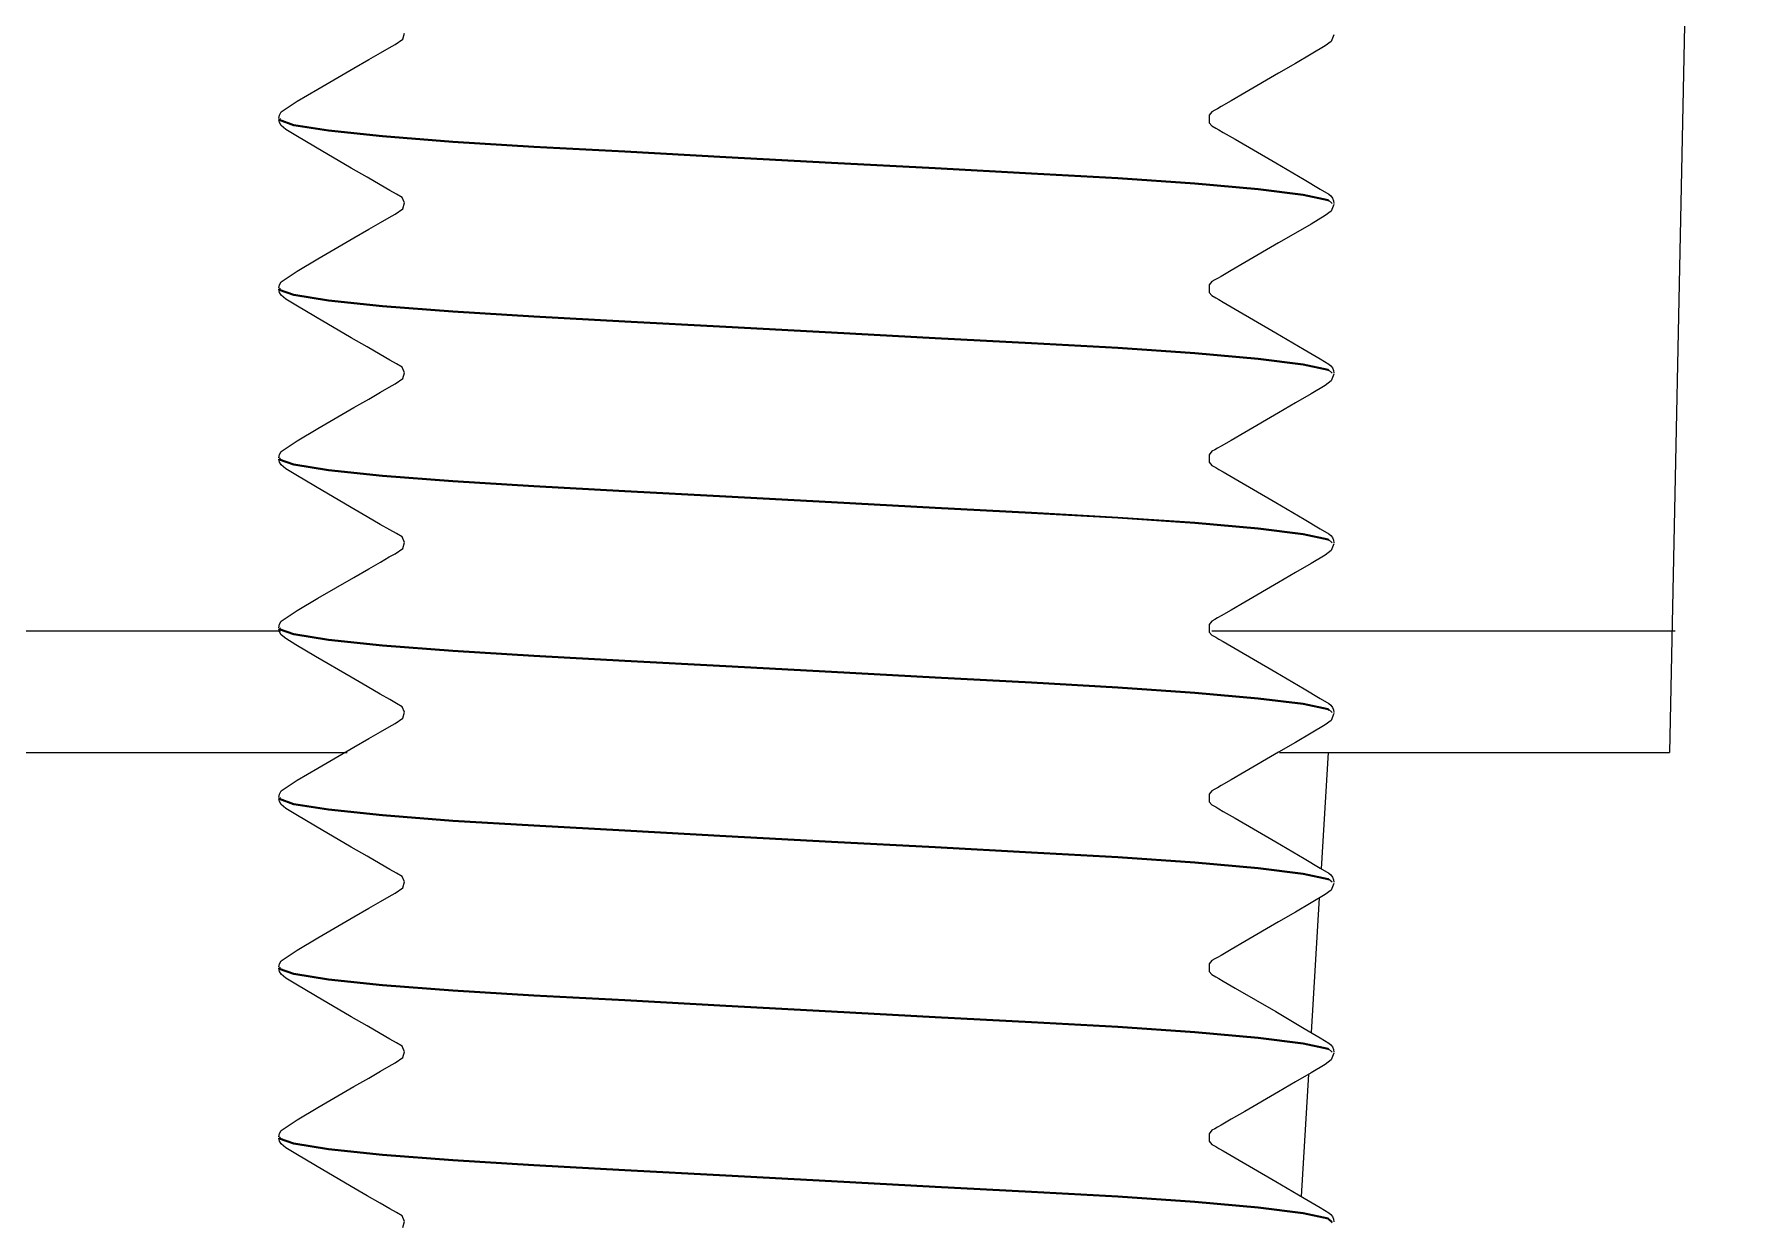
# Model space of a CAD drawing. Header units: millimetres. Extents: x -294625 to 2136527, y -251383 to 128331.
# Drawn here: x 1087853.32 to 1087860.35, y -78201.69 to -78196.79 of the extents above; entities that cross this region are included whole.
import ezdxf

# ---------------------------------------------------------------- set-up
doc = ezdxf.new("R2010")
doc.units = ezdxf.units.MM

# ---------------------------------------------------------------- blocks, each defined once
blk = doc.blocks.new('MB bom')
at = {"color": 8, "linetype": 'Continuous'}
for p, q in [((-199042.6508, 638680.0526), (-199045.6508, 638679.9903)), ((-199045.1508, 638680.0144), (-199045.1508, 638678.1037)), ((-199045.6508, 638678.5844), (-199045.6508, 638679.9903)), ((-199047.5749, 638678.6055), (-199047.5858, 638678.6072)), ((-199047.5644, 638678.6011), (-199047.5749, 638678.6055)), ((-199046.8903, 638678.6071), (-199046.918, 638678.5963)), ((-199046.8749, 638678.6055), (-199046.8858, 638678.6072)), ((-199046.8644, 638678.6011), (-199046.8749, 638678.6055)), ((-199046.1903, 638678.6071), (-199046.218, 638678.5963)), ((-199046.1749, 638678.6055), (-199046.1858, 638678.6072)), ((-199046.1644, 638678.6011), (-199046.1749, 638678.6055)), ((-199045.4903, 638678.6071), (-199045.518, 638678.5963)), ((-199045.4749, 638678.6055), (-199045.4858, 638678.6072)), ((-199045.4644, 638678.6011), (-199045.4749, 638678.6055)), ((-199044.7903, 638678.6071), (-199044.818, 638678.5963)), ((-199044.7749, 638678.6055), (-199044.7858, 638678.6072)), ((-199044.7644, 638678.6011), (-199044.7749, 638678.6055)), ((-199044.0903, 638678.6071), (-199044.118, 638678.5963)), ((-199044.0749, 638678.6055), (-199044.0858, 638678.6072)), ((-199044.0644, 638678.6011), (-199044.0749, 638678.6055)), ((-199043.3903, 638678.6071), (-199043.418, 638678.5963)), ((-199043.3749, 638678.6055), (-199043.3858, 638678.6072)), ((-199043.3644, 638678.6011), (-199043.3749, 638678.6055)), ((-199042.6903, 638678.6071), (-199042.718, 638678.5963)), ((-199047.5902, 638678.6002), (-199047.575, 638678.5839)), ((-199047.5858, 638678.5999), (-199047.5709, 638678.5839)), ((-199047.575, 638678.5839), (-199047.5531, 638678.4807)), ((-199047.5709, 638678.5839), (-199047.549, 638678.4807)), ((-199047.5554, 638678.5944), (-199047.5644, 638678.6011)), ((-199047.5486, 638678.5861), (-199047.5554, 638678.5944)), ((-199047.5275, 638678.5511), (-199047.5486, 638678.5861)), ((-199047.4881, 638678.4847), (-199047.5275, 638678.5511)), ((-199046.9365, 638678.5714), (-199046.9711, 638678.5136)), ((-199046.918, 638678.5963), (-199046.9365, 638678.5714)), ((-199046.8858, 638678.5999), (-199046.8709, 638678.5839)), ((-199046.8766, 638678.5857), (-199046.875, 638678.5839)), ((-199046.875, 638678.5839), (-199046.8531, 638678.4807)), ((-199046.8709, 638678.5839), (-199046.849, 638678.4807)), ((-199046.8554, 638678.5944), (-199046.8644, 638678.6011)), ((-199046.8486, 638678.5861), (-199046.8554, 638678.5944)), ((-199046.8275, 638678.5511), (-199046.8486, 638678.5861)), ((-199046.7881, 638678.4847), (-199046.8275, 638678.5511)), ((-199046.8058, 638678.5145), (-199046.2504, 638678.5481)), ((-199046.2365, 638678.5714), (-199046.2711, 638678.5136)), ((-199046.218, 638678.5963), (-199046.2365, 638678.5714)), ((-199046.1858, 638678.5999), (-199046.1709, 638678.5839)), ((-199046.1766, 638678.5857), (-199046.175, 638678.5839)), ((-199046.175, 638678.5839), (-199046.1531, 638678.4807)), ((-199046.1709, 638678.5839), (-199046.149, 638678.4807)), ((-199046.1554, 638678.5944), (-199046.1644, 638678.6011)), ((-199046.1486, 638678.5861), (-199046.1554, 638678.5944)), ((-199046.1275, 638678.5511), (-199046.1486, 638678.5861)), ((-199046.1301, 638678.5554), (-199045.6508, 638678.5844)), ((-199046.0881, 638678.4847), (-199046.1275, 638678.5511)), ((-199045.6508, 638678.3823), (-199045.6508, 638678.5844)), ((-199045.5365, 638678.5714), (-199045.5711, 638678.5136)), ((-199045.518, 638678.5963), (-199045.5365, 638678.5714)), ((-199045.4858, 638678.5999), (-199045.4709, 638678.5839)), ((-199045.4767, 638678.5857), (-199045.475, 638678.5839)), ((-199045.475, 638678.5839), (-199045.4531, 638678.4807)), ((-199045.4709, 638678.5839), (-199045.449, 638678.4807)), ((-199045.4554, 638678.5944), (-199045.4644, 638678.6011)), ((-199045.4486, 638678.5861), (-199045.4554, 638678.5944)), ((-199045.4275, 638678.5511), (-199045.4486, 638678.5861)), ((-199045.3881, 638678.4847), (-199045.4275, 638678.5511)), ((-199044.8365, 638678.5714), (-199044.8711, 638678.5136)), ((-199044.818, 638678.5963), (-199044.8365, 638678.5714)), ((-199044.7858, 638678.5999), (-199044.7709, 638678.5839)), ((-199044.7766, 638678.5857), (-199044.775, 638678.5839)), ((-199044.775, 638678.5839), (-199044.7531, 638678.4807)), ((-199044.7709, 638678.5839), (-199044.749, 638678.4807)), ((-199044.7554, 638678.5944), (-199044.7644, 638678.6011)), ((-199044.7486, 638678.5861), (-199044.7554, 638678.5944)), ((-199044.7275, 638678.5511), (-199044.7486, 638678.5861)), ((-199044.6881, 638678.4847), (-199044.7275, 638678.5511)), ((-199044.1365, 638678.5714), (-199044.1711, 638678.5136)), ((-199044.118, 638678.5963), (-199044.1365, 638678.5714)), ((-199044.0858, 638678.5999), (-199044.0709, 638678.5839)), ((-199044.0766, 638678.5856), (-199044.075, 638678.5839)), ((-199044.075, 638678.5839), (-199044.0531, 638678.4807)), ((-199044.0709, 638678.5839), (-199044.049, 638678.4807)), ((-199044.0554, 638678.5944), (-199044.0644, 638678.6011)), ((-199044.0486, 638678.5861), (-199044.0554, 638678.5944)), ((-199044.0275, 638678.5511), (-199044.0486, 638678.5861)), ((-199043.9881, 638678.4847), (-199044.0275, 638678.5511)), ((-199043.4365, 638678.5714), (-199043.4711, 638678.5136)), ((-199043.418, 638678.5963), (-199043.4365, 638678.5714)), ((-199043.3858, 638678.5999), (-199043.3709, 638678.5839)), ((-199043.3767, 638678.5857), (-199043.375, 638678.5839)), ((-199043.375, 638678.5839), (-199043.3531, 638678.4807)), ((-199043.3709, 638678.5839), (-199043.349, 638678.4807)), ((-199043.3554, 638678.5944), (-199043.3644, 638678.6011)), ((-199043.3486, 638678.5861), (-199043.3554, 638678.5944)), ((-199043.3275, 638678.5511), (-199043.3486, 638678.5861)), ((-199043.2881, 638678.4847), (-199043.3275, 638678.5511)), ((-199042.7365, 638678.5714), (-199042.7711, 638678.5136)), ((-199042.718, 638678.5963), (-199042.7365, 638678.5714)), ((-199047.5531, 638678.4807), (-199047.5299, 638678.2943)), ((-199047.549, 638678.4807), (-199047.5258, 638678.2943)), ((-199047.4192, 638678.3675), (-199047.4881, 638678.4847)), ((-199047.4816, 638678.4736), (-199046.9766, 638678.5042)), ((-199046.9711, 638678.5136), (-199047.0087, 638678.4493)), ((-199046.8531, 638678.4807), (-199046.8299, 638678.2943)), ((-199046.849, 638678.4807), (-199046.8258, 638678.2943)), ((-199046.7192, 638678.3675), (-199046.7881, 638678.4847)), ((-199046.2711, 638678.5136), (-199046.3087, 638678.4493)), ((-199046.1531, 638678.4807), (-199046.1299, 638678.2943)), ((-199046.149, 638678.4807), (-199046.1258, 638678.2943)), ((-199046.0192, 638678.3675), (-199046.0881, 638678.4847)), ((-199045.5711, 638678.5136), (-199045.6087, 638678.4493)), ((-199045.4531, 638678.4807), (-199045.4299, 638678.2943)), ((-199045.449, 638678.4807), (-199045.4258, 638678.2943)), ((-199045.3192, 638678.3675), (-199045.3881, 638678.4847)), ((-199044.8711, 638678.5136), (-199044.9087, 638678.4493)), ((-199044.7531, 638678.4807), (-199044.7299, 638678.2943)), ((-199044.749, 638678.4807), (-199044.7258, 638678.2943)), ((-199044.6192, 638678.3675), (-199044.6881, 638678.4847)), ((-199044.1711, 638678.5136), (-199044.2087, 638678.4493)), ((-199044.0531, 638678.4807), (-199044.0299, 638678.2943)), ((-199044.049, 638678.4807), (-199044.0258, 638678.2943)), ((-199043.9192, 638678.3675), (-199043.9881, 638678.4847)), ((-199043.4711, 638678.5136), (-199043.5087, 638678.4493)), ((-199043.3531, 638678.4807), (-199043.3299, 638678.2943)), ((-199043.349, 638678.4807), (-199043.3258, 638678.2943)), ((-199043.2192, 638678.3675), (-199043.2881, 638678.4847)), ((-199042.7711, 638678.5136), (-199042.8087, 638678.4493)), ((-199047.0087, 638678.4493), (-199047.0492, 638678.3794)), ((-199046.3087, 638678.4493), (-199046.3492, 638678.3794)), ((-199045.6087, 638678.4493), (-199045.6492, 638678.3794)), ((-199044.9087, 638678.4493), (-199044.9492, 638678.3794)), ((-199044.2087, 638678.4493), (-199044.2492, 638678.3794)), ((-199043.5087, 638678.4493), (-199043.5492, 638678.3794)), ((-199042.8087, 638678.4493), (-199042.8492, 638678.3794)), ((-199047.3218, 638678.2001), (-199047.4192, 638678.3675)), ((-199047.0492, 638678.3794), (-199047.1304, 638678.2395)), ((-199046.6218, 638678.2001), (-199046.7192, 638678.3675)), ((-199046.3492, 638678.3794), (-199046.4304, 638678.2395)), ((-199045.9218, 638678.2001), (-199046.0192, 638678.3675)), ((-199045.6492, 638678.3794), (-199045.7304, 638678.2395)), ((-199045.2218, 638678.2001), (-199045.3192, 638678.3675)), ((-199044.9492, 638678.3794), (-199045.0304, 638678.2395)), ((-199044.5218, 638678.2001), (-199044.6192, 638678.3675)), ((-199044.2492, 638678.3794), (-199044.3304, 638678.2395)), ((-199043.8218, 638678.2001), (-199043.9192, 638678.3675)), ((-199043.5492, 638678.3794), (-199043.6304, 638678.2395)), ((-199043.1218, 638678.2001), (-199043.2192, 638678.3675)), ((-199042.8492, 638678.3794), (-199042.9304, 638678.2395)), ((-199047.5299, 638678.2943), (-199047.5067, 638678.0335)), ((-199047.5258, 638678.2943), (-199047.5026, 638678.0335)), ((-199046.8299, 638678.2943), (-199046.8067, 638678.0335)), ((-199046.8258, 638678.2943), (-199046.8026, 638678.0335)), ((-199046.1299, 638678.2943), (-199046.1067, 638678.0335)), ((-199046.1258, 638678.2943), (-199046.1026, 638678.0335)), ((-199045.4299, 638678.2943), (-199045.4067, 638678.0335)), ((-199045.4258, 638678.2943), (-199045.4026, 638678.0335)), ((-199044.7299, 638678.2943), (-199044.7067, 638678.0335)), ((-199044.7258, 638678.2943), (-199044.7026, 638678.0335)), ((-199044.0299, 638678.2943), (-199044.0067, 638678.0335)), ((-199044.0258, 638678.2943), (-199044.0026, 638678.0335)), ((-199043.3299, 638678.2943), (-199043.3067, 638678.0335)), ((-199043.3258, 638678.2943), (-199043.3026, 638678.0335)), ((-199047.2931, 638678.1508), (-199047.3218, 638678.2001)), ((-199047.1632, 638678.183), (-199047.1871, 638678.1418)), ((-199047.1304, 638678.2395), (-199047.1632, 638678.183)), ((-199046.5931, 638678.1508), (-199046.6218, 638678.2001)), ((-199046.4632, 638678.183), (-199046.4871, 638678.1418)), ((-199046.4304, 638678.2395), (-199046.4632, 638678.183)), ((-199045.8931, 638678.1508), (-199045.9218, 638678.2001)), ((-199045.7632, 638678.183), (-199045.7871, 638678.1418)), ((-199045.7304, 638678.2395), (-199045.7632, 638678.183)), ((-199045.1931, 638678.1508), (-199045.2218, 638678.2001)), ((-199045.0632, 638678.183), (-199045.0871, 638678.1418)), ((-199045.0304, 638678.2395), (-199045.0632, 638678.183)), ((-199044.4931, 638678.1508), (-199044.5218, 638678.2001)), ((-199044.3632, 638678.183), (-199044.3871, 638678.1418)), ((-199044.3304, 638678.2395), (-199044.3632, 638678.183)), ((-199043.7931, 638678.1508), (-199043.8218, 638678.2001)), ((-199043.6632, 638678.183), (-199043.6871, 638678.1418)), ((-199043.6304, 638678.2395), (-199043.6632, 638678.183)), ((-199043.0931, 638678.1508), (-199043.1218, 638678.2001)), ((-199042.9632, 638678.183), (-199042.9871, 638678.1418)), ((-199042.9304, 638678.2395), (-199042.9632, 638678.183)), ((-199047.2829, 638678.1332), (-199047.2931, 638678.1508)), ((-199047.2752, 638678.1198), (-199047.2829, 638678.1332)), ((-199047.2665, 638678.1037), (-199047.2752, 638678.1198)), ((-199047.2019, 638678.1159), (-199047.2084, 638678.1039)), ((-199047.1956, 638678.1269), (-199047.2019, 638678.1159)), ((-199047.1871, 638678.1418), (-199047.1956, 638678.1269)), ((-199046.5829, 638678.1332), (-199046.5931, 638678.1508)), ((-199046.5752, 638678.1198), (-199046.5829, 638678.1332)), ((-199046.5665, 638678.1037), (-199046.5752, 638678.1198)), ((-199046.5019, 638678.1159), (-199046.5084, 638678.1039)), ((-199046.4956, 638678.1269), (-199046.5019, 638678.1159)), ((-199046.4871, 638678.1418), (-199046.4956, 638678.1269)), ((-199045.8829, 638678.1332), (-199045.8931, 638678.1508)), ((-199045.8752, 638678.1198), (-199045.8829, 638678.1332)), ((-199045.8665, 638678.1037), (-199045.8752, 638678.1198)), ((-199045.8019, 638678.1159), (-199045.8084, 638678.1039)), ((-199045.7956, 638678.1269), (-199045.8019, 638678.1159)), ((-199045.7871, 638678.1418), (-199045.7956, 638678.1269)), ((-199045.1829, 638678.1332), (-199045.1931, 638678.1508)), ((-199045.1752, 638678.1198), (-199045.1829, 638678.1332)), ((-199045.1665, 638678.1037), (-199045.1752, 638678.1198)), ((-199045.1019, 638678.1159), (-199045.1084, 638678.1039)), ((-199045.0956, 638678.1269), (-199045.1019, 638678.1159)), ((-199045.0871, 638678.1418), (-199045.0956, 638678.1269)), ((-199044.4829, 638678.1332), (-199044.4931, 638678.1508)), ((-199044.4752, 638678.1198), (-199044.4829, 638678.1332)), ((-199044.4665, 638678.1037), (-199044.4752, 638678.1198)), ((-199044.4019, 638678.1159), (-199044.4084, 638678.1039)), ((-199044.3956, 638678.1269), (-199044.4019, 638678.1159)), ((-199044.3871, 638678.1418), (-199044.3956, 638678.1269)), ((-199043.7829, 638678.1332), (-199043.7931, 638678.1508)), ((-199043.7752, 638678.1198), (-199043.7829, 638678.1332)), ((-199043.7665, 638678.1037), (-199043.7752, 638678.1198)), ((-199043.7019, 638678.1159), (-199043.7084, 638678.1039)), ((-199043.6956, 638678.1269), (-199043.7019, 638678.1159)), ((-199043.6871, 638678.1418), (-199043.6956, 638678.1269)), ((-199043.0829, 638678.1332), (-199043.0931, 638678.1508)), ((-199043.0752, 638678.1198), (-199043.0829, 638678.1332)), ((-199043.0665, 638678.1037), (-199043.0752, 638678.1198)), ((-199043.0019, 638678.1159), (-199043.0084, 638678.1039)), ((-199042.9956, 638678.1269), (-199043.0019, 638678.1159)), ((-199042.9871, 638678.1418), (-199042.9956, 638678.1269)), ((-199047.2537, 638678.0929), (-199047.2665, 638678.1037)), ((-199047.2224, 638678.0923), (-199047.2537, 638678.0929)), ((-199047.2084, 638678.1039), (-199047.2224, 638678.0923)), ((-199046.5537, 638678.0929), (-199046.5665, 638678.1037)), ((-199046.5224, 638678.0923), (-199046.5537, 638678.0929)), ((-199046.5084, 638678.1039), (-199046.5224, 638678.0923)), ((-199045.8537, 638678.0929), (-199045.8665, 638678.1037)), ((-199045.8224, 638678.0923), (-199045.8537, 638678.0929)), ((-199045.8084, 638678.1039), (-199045.8224, 638678.0923)), ((-199045.1537, 638678.0929), (-199045.1665, 638678.1037)), ((-199045.1224, 638678.0923), (-199045.1537, 638678.0929)), ((-199045.1084, 638678.1039), (-199045.1224, 638678.0923)), ((-199044.4537, 638678.0929), (-199044.4665, 638678.1037)), ((-199044.4224, 638678.0923), (-199044.4537, 638678.0929)), ((-199044.4084, 638678.1039), (-199044.4224, 638678.0923)), ((-199043.7537, 638678.0929), (-199043.7665, 638678.1037)), ((-199043.7224, 638678.0923), (-199043.7537, 638678.0929)), ((-199043.7084, 638678.1039), (-199043.7224, 638678.0923)), ((-199043.0537, 638678.0929), (-199043.0665, 638678.1037)), ((-199043.0224, 638678.0923), (-199043.0537, 638678.0929)), ((-199043.0084, 638678.1039), (-199043.0224, 638678.0923)), ((-199047.5067, 638678.0335), (-199047.4848, 638677.7156)), ((-199047.5026, 638678.0335), (-199047.4807, 638677.7156)), ((-199046.8067, 638678.0335), (-199046.7848, 638677.7156)), ((-199046.8026, 638678.0335), (-199046.7807, 638677.7156)), ((-199046.1067, 638678.0335), (-199046.0848, 638677.7156)), ((-199046.1026, 638678.0335), (-199046.0807, 638677.7156)), ((-199045.4067, 638678.0335), (-199045.3848, 638677.7156)), ((-199045.4026, 638678.0335), (-199045.3807, 638677.7156)), ((-199044.7067, 638678.0335), (-199044.6848, 638677.7156)), ((-199044.7026, 638678.0335), (-199044.6807, 638677.7156)), ((-199044.0067, 638678.0335), (-199043.9848, 638677.7156)), ((-199044.0026, 638678.0335), (-199043.9807, 638677.7156)), ((-199043.3067, 638678.0335), (-199043.2848, 638677.7156)), ((-199043.3026, 638678.0335), (-199043.2807, 638677.7156)), ((-199047.4848, 638677.7156), (-199047.4651, 638677.3609)), ((-199047.4807, 638677.7156), (-199047.461, 638677.3609)), ((-199046.7848, 638677.7156), (-199046.7651, 638677.3609)), ((-199046.7807, 638677.7156), (-199046.761, 638677.3609)), ((-199046.0848, 638677.7156), (-199046.0651, 638677.3609)), ((-199046.0807, 638677.7156), (-199046.061, 638677.3609)), ((-199045.3848, 638677.7156), (-199045.3651, 638677.3609)), ((-199045.3807, 638677.7156), (-199045.361, 638677.3609)), ((-199044.6848, 638677.7156), (-199044.6651, 638677.3609)), ((-199044.6807, 638677.7156), (-199044.661, 638677.3609)), ((-199043.9848, 638677.7156), (-199043.9651, 638677.3609)), ((-199043.9807, 638677.7156), (-199043.961, 638677.3609)), ((-199043.2848, 638677.7156), (-199043.2651, 638677.3609)), ((-199043.2807, 638677.7156), (-199043.261, 638677.3609)), ((-199047.4651, 638677.3609), (-199047.444, 638676.9638)), ((-199047.461, 638677.3609), (-199047.4399, 638676.9638)), ((-199046.7651, 638677.3609), (-199046.744, 638676.9638)), ((-199046.761, 638677.3609), (-199046.7399, 638676.9638)), ((-199046.0651, 638677.3609), (-199046.044, 638676.9638)), ((-199046.061, 638677.3609), (-199046.0399, 638676.9638)), ((-199045.3651, 638677.3609), (-199045.344, 638676.9638)), ((-199045.361, 638677.3609), (-199045.3399, 638676.9638)), ((-199044.6651, 638677.3609), (-199044.644, 638676.9638)), ((-199044.661, 638677.3609), (-199044.6399, 638676.9638)), ((-199043.9651, 638677.3609), (-199043.944, 638676.9638)), ((-199043.961, 638677.3609), (-199043.9399, 638676.9638)), ((-199043.2651, 638677.3609), (-199043.244, 638676.9638)), ((-199043.261, 638677.3609), (-199043.2399, 638676.9638)), ((-199047.444, 638676.9638), (-199047.4211, 638676.5355)), ((-199047.4399, 638676.9638), (-199047.417, 638676.5355)), ((-199046.744, 638676.9638), (-199046.7211, 638676.5355)), ((-199046.7399, 638676.9638), (-199046.717, 638676.5355)), ((-199046.044, 638676.9638), (-199046.0211, 638676.5355)), ((-199046.0399, 638676.9638), (-199046.017, 638676.5355)), ((-199045.344, 638676.9638), (-199045.3211, 638676.5355)), ((-199045.3399, 638676.9638), (-199045.317, 638676.5355)), ((-199044.644, 638676.9638), (-199044.6211, 638676.5355)), ((-199044.6399, 638676.9638), (-199044.617, 638676.5355)), ((-199043.944, 638676.9638), (-199043.9211, 638676.5355)), ((-199043.9399, 638676.9638), (-199043.917, 638676.5355)), ((-199043.244, 638676.9638), (-199043.2211, 638676.5355)), ((-199043.2399, 638676.9638), (-199043.217, 638676.5355)), ((-199047.4211, 638676.5355), (-199047.3977, 638676.1003)), ((-199047.417, 638676.5355), (-199047.3936, 638676.1003)), ((-199046.7211, 638676.5355), (-199046.6977, 638676.1003)), ((-199046.717, 638676.5355), (-199046.6936, 638676.1003)), ((-199046.0211, 638676.5355), (-199045.9977, 638676.1003)), ((-199046.017, 638676.5355), (-199045.9936, 638676.1003)), ((-199045.3211, 638676.5355), (-199045.2977, 638676.1003)), ((-199045.317, 638676.5355), (-199045.2936, 638676.1003)), ((-199044.6211, 638676.5355), (-199044.5977, 638676.1003)), ((-199044.617, 638676.5355), (-199044.5936, 638676.1003)), ((-199043.9211, 638676.5355), (-199043.8977, 638676.1003)), ((-199043.917, 638676.5355), (-199043.8936, 638676.1003)), ((-199043.2211, 638676.5355), (-199043.1977, 638676.1003)), ((-199043.217, 638676.5355), (-199043.1936, 638676.1003)), ((-199047.3977, 638676.1003), (-199047.3752, 638675.6838)), ((-199047.3936, 638676.1003), (-199047.3711, 638675.6838)), ((-199046.6977, 638676.1003), (-199046.6752, 638675.6838)), ((-199046.6936, 638676.1003), (-199046.6711, 638675.6838)), ((-199045.9977, 638676.1003), (-199045.9752, 638675.6838)), ((-199045.9936, 638676.1003), (-199045.9711, 638675.6838)), ((-199045.2977, 638676.1003), (-199045.2752, 638675.6838)), ((-199045.2936, 638676.1003), (-199045.2711, 638675.6838)), ((-199044.5977, 638676.1003), (-199044.5752, 638675.6838)), ((-199044.5936, 638676.1003), (-199044.5711, 638675.6838)), ((-199043.8977, 638676.1003), (-199043.8752, 638675.6838)), ((-199043.8936, 638676.1003), (-199043.8711, 638675.6838)), ((-199043.1977, 638676.1003), (-199043.1752, 638675.6838)), ((-199043.1936, 638676.1003), (-199043.1711, 638675.6838)), ((-199047.3752, 638675.6838), (-199047.3549, 638675.3083)), ((-199047.3711, 638675.6838), (-199047.3508, 638675.3083)), ((-199046.6752, 638675.6838), (-199046.6549, 638675.3083)), ((-199046.6711, 638675.6838), (-199046.6508, 638675.3083)), ((-199045.9752, 638675.6838), (-199045.9549, 638675.3083)), ((-199045.9711, 638675.6838), (-199045.9508, 638675.3083)), ((-199045.2752, 638675.6838), (-199045.2549, 638675.3083)), ((-199045.2711, 638675.6838), (-199045.2508, 638675.3083)), ((-199044.5752, 638675.6838), (-199044.5549, 638675.3083)), ((-199044.5711, 638675.6838), (-199044.5508, 638675.3083)), ((-199043.8752, 638675.6838), (-199043.8549, 638675.3083)), ((-199043.8711, 638675.6838), (-199043.8508, 638675.3083)), ((-199043.1752, 638675.6838), (-199043.1549, 638675.3083)), ((-199043.1711, 638675.6838), (-199043.1508, 638675.3083)), ((-199047.3549, 638675.3083), (-199047.3346, 638674.974)), ((-199047.3508, 638675.3083), (-199047.3305, 638674.974)), ((-199046.6549, 638675.3083), (-199046.6346, 638674.974)), ((-199046.6508, 638675.3083), (-199046.6305, 638674.974)), ((-199045.9549, 638675.3083), (-199045.9346, 638674.974)), ((-199045.9508, 638675.3083), (-199045.9305, 638674.974)), ((-199045.2549, 638675.3083), (-199045.2346, 638674.974)), ((-199045.2508, 638675.3083), (-199045.2305, 638674.974)), ((-199044.5549, 638675.3083), (-199044.5346, 638674.974)), ((-199044.5508, 638675.3083), (-199044.5305, 638674.974)), ((-199043.8549, 638675.3083), (-199043.8346, 638674.974)), ((-199043.8508, 638675.3083), (-199043.8305, 638674.974)), ((-199043.1549, 638675.3083), (-199043.1346, 638674.974)), ((-199043.1508, 638675.3083), (-199043.1305, 638674.974)), ((-199047.3346, 638674.974), (-199047.3121, 638674.685)), ((-199047.3305, 638674.974), (-199047.308, 638674.685)), ((-199046.6346, 638674.974), (-199046.6121, 638674.685)), ((-199046.6305, 638674.974), (-199046.608, 638674.685)), ((-199045.9346, 638674.974), (-199045.9121, 638674.685)), ((-199045.9305, 638674.974), (-199045.908, 638674.685)), ((-199045.2346, 638674.974), (-199045.2121, 638674.685)), ((-199045.2305, 638674.974), (-199045.208, 638674.685)), ((-199044.5346, 638674.974), (-199044.5121, 638674.685)), ((-199044.5305, 638674.974), (-199044.508, 638674.685)), ((-199043.8346, 638674.974), (-199043.8121, 638674.685)), ((-199043.8305, 638674.974), (-199043.808, 638674.685)), ((-199043.1346, 638674.974), (-199043.1121, 638674.685)), ((-199043.1305, 638674.974), (-199043.108, 638674.685)), ((-199047.6087, 638674.7686), (-199047.5843, 638674.775)), ((-199047.5843, 638674.775), (-199047.5616, 638674.7649)), ((-199047.5616, 638674.7649), (-199047.5479, 638674.7428)), ((-199047.5479, 638674.7428), (-199047.5326, 638674.7151)), ((-199046.9442, 638674.7119), (-199046.9307, 638674.7362)), ((-199046.9307, 638674.7362), (-199046.9087, 638674.7686)), ((-199046.9087, 638674.7686), (-199046.8843, 638674.775)), ((-199046.8843, 638674.775), (-199046.8616, 638674.7649)), ((-199046.8616, 638674.7649), (-199046.8479, 638674.7428)), ((-199046.8479, 638674.7428), (-199046.8326, 638674.7151)), ((-199046.2442, 638674.7119), (-199046.2307, 638674.7362)), ((-199046.2307, 638674.7362), (-199046.2087, 638674.7686)), ((-199046.2087, 638674.7686), (-199046.1843, 638674.775)), ((-199046.1843, 638674.775), (-199046.1616, 638674.7649)), ((-199046.1616, 638674.7649), (-199046.1479, 638674.7428)), ((-199046.1479, 638674.7428), (-199046.1326, 638674.7151)), ((-199045.5442, 638674.7119), (-199045.5307, 638674.7362)), ((-199045.5307, 638674.7362), (-199045.5087, 638674.7686)), ((-199045.5087, 638674.7686), (-199045.4843, 638674.775)), ((-199045.4843, 638674.775), (-199045.4616, 638674.7649)), ((-199045.4616, 638674.7649), (-199045.4479, 638674.7428)), ((-199045.4479, 638674.7428), (-199045.4326, 638674.7151)), ((-199044.8442, 638674.7119), (-199044.8307, 638674.7362)), ((-199044.8307, 638674.7362), (-199044.8087, 638674.7686)), ((-199044.8087, 638674.7686), (-199044.7843, 638674.775)), ((-199044.7843, 638674.775), (-199044.7616, 638674.7649)), ((-199044.7616, 638674.7649), (-199044.7479, 638674.7428)), ((-199044.7479, 638674.7428), (-199044.7326, 638674.7151)), ((-199044.1442, 638674.7119), (-199044.1307, 638674.7362)), ((-199044.1307, 638674.7362), (-199044.1087, 638674.7686)), ((-199044.1087, 638674.7686), (-199044.0843, 638674.775)), ((-199044.0843, 638674.775), (-199044.0616, 638674.7649)), ((-199044.0616, 638674.7649), (-199044.0479, 638674.7428)), ((-199044.0479, 638674.7428), (-199044.0326, 638674.7151)), ((-199043.4442, 638674.7119), (-199043.4307, 638674.7362)), ((-199043.4307, 638674.7362), (-199043.4087, 638674.7686)), ((-199043.4087, 638674.7686), (-199043.3843, 638674.775)), ((-199043.3843, 638674.775), (-199043.3616, 638674.7649)), ((-199043.3616, 638674.7649), (-199043.3479, 638674.7428)), ((-199043.3479, 638674.7428), (-199043.3326, 638674.7151)), ((-199042.7442, 638674.7119), (-199042.7307, 638674.7362)), ((-199042.7307, 638674.7362), (-199042.7087, 638674.7686)), ((-199042.7087, 638674.7686), (-199042.6843, 638674.775)), ((-199047.5326, 638674.7151), (-199047.5096, 638674.6751)), ((-199047.5096, 638674.6751), (-199047.4782, 638674.6211)), ((-199047.3121, 638674.685), (-199047.2888, 638674.4618)), ((-199047.308, 638674.685), (-199047.2847, 638674.4618)), ((-199046.9929, 638674.6277), (-199046.9649, 638674.6761)), ((-199046.9649, 638674.6761), (-199046.9442, 638674.7119)), ((-199046.8326, 638674.7151), (-199046.8096, 638674.6751)), ((-199046.8096, 638674.6751), (-199046.7782, 638674.6211)), ((-199046.6121, 638674.685), (-199046.5888, 638674.4618)), ((-199046.608, 638674.685), (-199046.5847, 638674.4618)), ((-199046.2929, 638674.6277), (-199046.2649, 638674.6761)), ((-199046.2649, 638674.6761), (-199046.2442, 638674.7119)), ((-199046.1326, 638674.7151), (-199046.1096, 638674.6751)), ((-199046.1096, 638674.6751), (-199046.0782, 638674.6211)), ((-199045.9121, 638674.685), (-199045.8888, 638674.4618)), ((-199045.908, 638674.685), (-199045.8847, 638674.4618)), ((-199045.5929, 638674.6277), (-199045.5649, 638674.6761)), ((-199045.5649, 638674.6761), (-199045.5442, 638674.7119)), ((-199045.4326, 638674.7151), (-199045.4096, 638674.6751)), ((-199045.4096, 638674.6751), (-199045.3782, 638674.6211)), ((-199045.2121, 638674.685), (-199045.1888, 638674.4618)), ((-199045.208, 638674.685), (-199045.1847, 638674.4618)), ((-199044.8929, 638674.6277), (-199044.8649, 638674.6761)), ((-199044.8649, 638674.6761), (-199044.8442, 638674.7119)), ((-199044.7326, 638674.7151), (-199044.7096, 638674.6751)), ((-199044.7096, 638674.6751), (-199044.6782, 638674.6211)), ((-199044.5121, 638674.685), (-199044.4888, 638674.4618)), ((-199044.508, 638674.685), (-199044.4847, 638674.4618)), ((-199044.1929, 638674.6277), (-199044.1649, 638674.6761)), ((-199044.1649, 638674.6761), (-199044.1442, 638674.7119)), ((-199044.0326, 638674.7151), (-199044.0096, 638674.6751)), ((-199044.0096, 638674.6751), (-199043.9782, 638674.6211)), ((-199043.8121, 638674.685), (-199043.7888, 638674.4618)), ((-199043.808, 638674.685), (-199043.7847, 638674.4618)), ((-199043.4929, 638674.6277), (-199043.4649, 638674.6761)), ((-199043.4649, 638674.6761), (-199043.4442, 638674.7119)), ((-199043.3326, 638674.7151), (-199043.3096, 638674.6751)), ((-199043.3096, 638674.6751), (-199043.2782, 638674.6211)), ((-199043.1121, 638674.685), (-199043.0888, 638674.4618)), ((-199043.108, 638674.685), (-199043.0847, 638674.4618)), ((-199042.7929, 638674.6277), (-199042.7649, 638674.6761)), ((-199042.7649, 638674.6761), (-199042.7442, 638674.7119)), ((-199047.4782, 638674.6211), (-199047.4402, 638674.5556)), ((-199047.0282, 638674.5669), (-199046.9929, 638674.6277)), ((-199046.7782, 638674.6211), (-199046.7402, 638674.5556)), ((-199046.3282, 638674.5669), (-199046.2929, 638674.6277)), ((-199046.0782, 638674.6211), (-199046.0402, 638674.5556)), ((-199045.6282, 638674.5669), (-199045.5929, 638674.6277)), ((-199045.3782, 638674.6211), (-199045.3402, 638674.5556)), ((-199044.9282, 638674.5669), (-199044.8929, 638674.6277)), ((-199044.6782, 638674.6211), (-199044.6402, 638674.5556)), ((-199044.2282, 638674.5669), (-199044.1929, 638674.6277)), ((-199043.9782, 638674.6211), (-199043.9402, 638674.5556)), ((-199043.5282, 638674.5669), (-199043.4929, 638674.6277)), ((-199043.2782, 638674.6211), (-199043.2402, 638674.5556)), ((-199042.8282, 638674.5669), (-199042.7929, 638674.6277)), ((-199047.4402, 638674.5556), (-199047.3541, 638674.4078)), ((-199047.1146, 638674.4184), (-199047.0282, 638674.5669)), ((-199046.7402, 638674.5556), (-199046.6541, 638674.4078)), ((-199046.4146, 638674.4184), (-199046.3282, 638674.5669)), ((-199046.0402, 638674.5556), (-199045.9541, 638674.4078)), ((-199045.7146, 638674.4184), (-199045.6282, 638674.5669)), ((-199045.6508, 638669.399), (-199045.6508, 638674.5389)), ((-199045.3402, 638674.5556), (-199045.2541, 638674.4078)), ((-199045.0146, 638674.4184), (-199044.9282, 638674.5669)), ((-199044.6402, 638674.5556), (-199044.5541, 638674.4078)), ((-199044.3146, 638674.4184), (-199044.2282, 638674.5669)), ((-199043.9402, 638674.5556), (-199043.8541, 638674.4078)), ((-199043.6146, 638674.4184), (-199043.5282, 638674.5669)), ((-199043.2402, 638674.5556), (-199043.1541, 638674.4078)), ((-199042.9146, 638674.4184), (-199042.8282, 638674.5669)), ((-199047.2888, 638674.4618), (-199047.2659, 638674.3184)), ((-199047.2847, 638674.4618), (-199047.2618, 638674.3184)), ((-199046.5888, 638674.4618), (-199046.5659, 638674.3184)), ((-199046.5847, 638674.4618), (-199046.5618, 638674.3184)), ((-199045.8888, 638674.4618), (-199045.8659, 638674.3184)), ((-199045.8847, 638674.4618), (-199045.8618, 638674.3184)), ((-199045.1888, 638674.4618), (-199045.1659, 638674.3184)), ((-199045.1847, 638674.4618), (-199045.1618, 638674.3184)), ((-199044.4888, 638674.4618), (-199044.4659, 638674.3184)), ((-199044.4847, 638674.4618), (-199044.4618, 638674.3184)), ((-199043.7888, 638674.4618), (-199043.7659, 638674.3184)), ((-199043.7847, 638674.4618), (-199043.7618, 638674.3184)), ((-199043.0888, 638674.4618), (-199043.0659, 638674.3184)), ((-199043.0847, 638674.4618), (-199043.0618, 638674.3184)), ((-199047.3541, 638674.4078), (-199047.3061, 638674.327)), ((-199047.1651, 638674.333), (-199047.1146, 638674.4184)), ((-199046.6541, 638674.4078), (-199046.6061, 638674.327)), ((-199046.4651, 638674.333), (-199046.4146, 638674.4184)), ((-199045.9541, 638674.4078), (-199045.9061, 638674.327)), ((-199045.7651, 638674.333), (-199045.7146, 638674.4184)), ((-199045.2541, 638674.4078), (-199045.2061, 638674.327)), ((-199045.0651, 638674.333), (-199045.0146, 638674.4184)), ((-199044.5541, 638674.4078), (-199044.5061, 638674.327)), ((-199044.3651, 638674.333), (-199044.3146, 638674.4184)), ((-199043.8541, 638674.4078), (-199043.8061, 638674.327)), ((-199043.6651, 638674.333), (-199043.6146, 638674.4184)), ((-199043.1541, 638674.4078), (-199043.1061, 638674.327)), ((-199042.9651, 638674.333), (-199042.9146, 638674.4184)), ((-199047.3061, 638674.327), (-199047.2809, 638674.2853)), ((-199047.2659, 638674.3184), (-199047.2447, 638674.2592)), ((-199047.2618, 638674.3184), (-199047.2406, 638674.2592)), ((-199047.209, 638674.2666), (-199047.1651, 638674.333)), ((-199046.6061, 638674.327), (-199046.5809, 638674.2853)), ((-199046.5659, 638674.3184), (-199046.5447, 638674.2592)), ((-199046.5618, 638674.3184), (-199046.5406, 638674.2592)), ((-199046.509, 638674.2666), (-199046.4651, 638674.333)), ((-199045.9061, 638674.327), (-199045.8809, 638674.2853)), ((-199045.8659, 638674.3184), (-199045.8447, 638674.2592)), ((-199045.8618, 638674.3184), (-199045.8406, 638674.2592)), ((-199045.809, 638674.2666), (-199045.7651, 638674.333)), ((-199045.2061, 638674.327), (-199045.1809, 638674.2853)), ((-199045.1659, 638674.3184), (-199045.1447, 638674.2592)), ((-199045.1618, 638674.3184), (-199045.1406, 638674.2592)), ((-199045.109, 638674.2666), (-199045.0651, 638674.333)), ((-199044.5061, 638674.327), (-199044.4809, 638674.2853)), ((-199044.4659, 638674.3184), (-199044.4447, 638674.2592)), ((-199044.4618, 638674.3184), (-199044.4406, 638674.2592)), ((-199044.409, 638674.2666), (-199044.3651, 638674.333)), ((-199043.8061, 638674.327), (-199043.7809, 638674.2853)), ((-199043.7659, 638674.3184), (-199043.7447, 638674.2592)), ((-199043.7618, 638674.3184), (-199043.7406, 638674.2592)), ((-199043.709, 638674.2666), (-199043.6651, 638674.333)), ((-199043.1061, 638674.327), (-199043.0809, 638674.2853)), ((-199043.0659, 638674.3184), (-199043.0447, 638674.2592)), ((-199043.0618, 638674.3184), (-199043.0406, 638674.2592)), ((-199043.009, 638674.2666), (-199042.9651, 638674.333)), ((-199047.2809, 638674.2853), (-199047.2648, 638674.266)), ((-199047.2648, 638674.266), (-199047.2531, 638674.2598)), ((-199047.2531, 638674.2598), (-199047.2403, 638674.2572)), ((-199047.2447, 638674.2592), (-199047.2402, 638674.2641)), ((-199047.2406, 638674.2592), (-199047.2357, 638674.2645)), ((-199047.2358, 638674.2572), (-199047.2218, 638674.2598)), ((-199047.2218, 638674.2598), (-199047.209, 638674.2666)), ((-199046.5809, 638674.2853), (-199046.5648, 638674.266)), ((-199046.5648, 638674.266), (-199046.5531, 638674.2598)), ((-199046.5531, 638674.2598), (-199046.5403, 638674.2572)), ((-199046.5447, 638674.2592), (-199046.5402, 638674.2641)), ((-199046.5406, 638674.2592), (-199046.5357, 638674.2645)), ((-199046.5358, 638674.2572), (-199046.5218, 638674.2598)), ((-199046.5218, 638674.2598), (-199046.509, 638674.2666)), ((-199045.8809, 638674.2853), (-199045.8648, 638674.266)), ((-199045.8648, 638674.266), (-199045.8531, 638674.2598)), ((-199045.8531, 638674.2598), (-199045.8403, 638674.2572)), ((-199045.8447, 638674.2592), (-199045.8402, 638674.2641)), ((-199045.8406, 638674.2592), (-199045.8357, 638674.2645)), ((-199045.8358, 638674.2572), (-199045.8218, 638674.2598)), ((-199045.8218, 638674.2598), (-199045.809, 638674.2666)), ((-199045.1809, 638674.2853), (-199045.1648, 638674.266)), ((-199045.1648, 638674.266), (-199045.1531, 638674.2598)), ((-199045.1531, 638674.2598), (-199045.1403, 638674.2572)), ((-199045.1508, 638674.2644), (-199045.1508, 638669.3611)), ((-199045.1447, 638674.2592), (-199045.1402, 638674.2641)), ((-199045.1406, 638674.2592), (-199045.1357, 638674.2645)), ((-199045.1358, 638674.2572), (-199045.1218, 638674.2598)), ((-199045.1218, 638674.2598), (-199045.109, 638674.2666)), ((-199044.4809, 638674.2853), (-199044.4648, 638674.266)), ((-199044.4648, 638674.266), (-199044.4531, 638674.2598)), ((-199044.4531, 638674.2598), (-199044.4403, 638674.2572)), ((-199044.4447, 638674.2592), (-199044.4402, 638674.2641)), ((-199044.4406, 638674.2592), (-199044.4357, 638674.2645)), ((-199044.4358, 638674.2572), (-199044.4218, 638674.2598)), ((-199044.4218, 638674.2598), (-199044.409, 638674.2666)), ((-199043.7809, 638674.2853), (-199043.7648, 638674.266)), ((-199043.7648, 638674.266), (-199043.7531, 638674.2598)), ((-199043.7531, 638674.2598), (-199043.7403, 638674.2572)), ((-199043.7447, 638674.2592), (-199043.7402, 638674.2641)), ((-199043.7406, 638674.2592), (-199043.7357, 638674.2645)), ((-199043.7358, 638674.2572), (-199043.7218, 638674.2598)), ((-199043.7218, 638674.2598), (-199043.709, 638674.2666)), ((-199043.0809, 638674.2853), (-199043.0648, 638674.266)), ((-199043.0648, 638674.266), (-199043.0531, 638674.2598)), ((-199043.0531, 638674.2598), (-199043.0403, 638674.2572)), ((-199043.0447, 638674.2592), (-199043.0402, 638674.2641)), ((-199043.0406, 638674.2592), (-199043.0357, 638674.2645)), ((-199043.0358, 638674.2572), (-199043.0218, 638674.2598)), ((-199043.0218, 638674.2598), (-199043.009, 638674.2666))]:
    blk.add_line(p, q, dxfattribs=at)
blk = doc.blocks.new('PMBCB')
h = blk.add_hatch()
h.set_pattern_fill('BTCT2', color=8, scale=30, pattern_type=2)
h.set_pattern_definition([(50, (-27194.2, -11189.96), (215.17805, -18.8256), [22.5, -247.5]), (355, (-27194.2, -11189.96), (-41.6254, 225.6576), [18, -198]), (100.4514, (-27176.26, -11191.53), (173.5528, 206.8319), [19.122, -210.3426]), (46.1842, (-27194.2, -11129.96), (320.1723, -49.6557), [33.75, -371.25]), (96.6356, (-27167.5, -11134.1), (280.3988, 292.2354), [28.683, -315.514]), (351.1842, (-27194.2, -11129.96), (280.3986, 292.2356), [27, -297]), (21, (-27164.2, -11144.96), (179.0721, -120.7857), [22.5, -247.5]), (326, (-27164.2, -11144.96), (72.9946, 217.545), [18, -198]), (71.4514, (-27149.27, -11155.03), (252.0668, 96.7591), [19.122, -210.3426]), (37.5, (-27194.194, -11189.96), (3.64796, 99.86816), [0, -195.6, 0, -201, 0, -198.75]), (7.5, (-27194.19, -11189.96), (78.92086, 118.3235), [0, -114.6, 0, -191.1, 0, -75.75]), (327.5, (-27261.094, -11189.96), (160.14673, -6.76646), [0, -75, 0, -234, 0, -310.5]), (317.5, (-27291.1, -11189.96), (174.95585, 30.0315), [0, -97.5, 0, -155.4, 0, -220.5]), (45, (-27194.19, -11189.96), (-63.6396, 63.6396), []), (45, (-27194.19, -11168.96), (-63.6396, 63.6396), [])])
h.paths.add_polyline_path([(6600, 2700), (-2900, 2700), (-2900, -200), (6600, -200)])
h.paths.add_polyline_path([(5000, 2500), (5000, 0), (0, 0), (0, 2500)], flags=16)
h.paths.add_polyline_path([(5200, 2500), (6400, 2500), (6400, 0), (5200, 0)], flags=16)
h.paths.add_polyline_path([(-200, 2500), (-200, 0), (-2700, 0), (-2700, 2500)], flags=16)
h.paths.add_polyline_path([(5350.968, 389.3406), (6075.7299, 389.3406), (6075.7299, 539.3406), (5350.968, 539.3406)], flags=0)
h.paths.add_polyline_path([(5451.738, 547.3511), (5986.0238, 547.3511), (5986.0238, 775.9226), (5451.738, 775.9226)], flags=0)
h.paths.add_polyline_path([(4155.0524, 389.3406), (4879.8143, 389.3406), (4879.8143, 539.3406), (4155.0524, 539.3406)], flags=0)
h.paths.add_polyline_path([(4255.8224, 547.3511), (4790.1081, 547.3511), (4790.1081, 775.9226), (4255.8224, 775.9226)], flags=0)
h.paths.add_polyline_path([(-1032.1244, 389.3406), (-307.3625, 389.3406), (-307.3625, 539.3406), (-1032.1244, 539.3406)], flags=0)
h.paths.add_polyline_path([(-931.3543, 547.3511), (-397.0686, 547.3511), (-397.0686, 775.9226), (-931.3543, 775.9226)], flags=0)
at = {"color": 8, "xscale": -0.998699011935332, "yscale": 0.998699011935332, "zscale": 0.998699011935332, "rotation": 270}
blk.add_blockref('MB bom', (-637462.7428, 200790.9545), dxfattribs=at)

msp = doc.modelspace()

# ---------------------------------------------------------------- block references
msp.add_blockref('PMBCB', (1087473.7249, -80204.0119))

doc.saveas('drawing.dxf')
